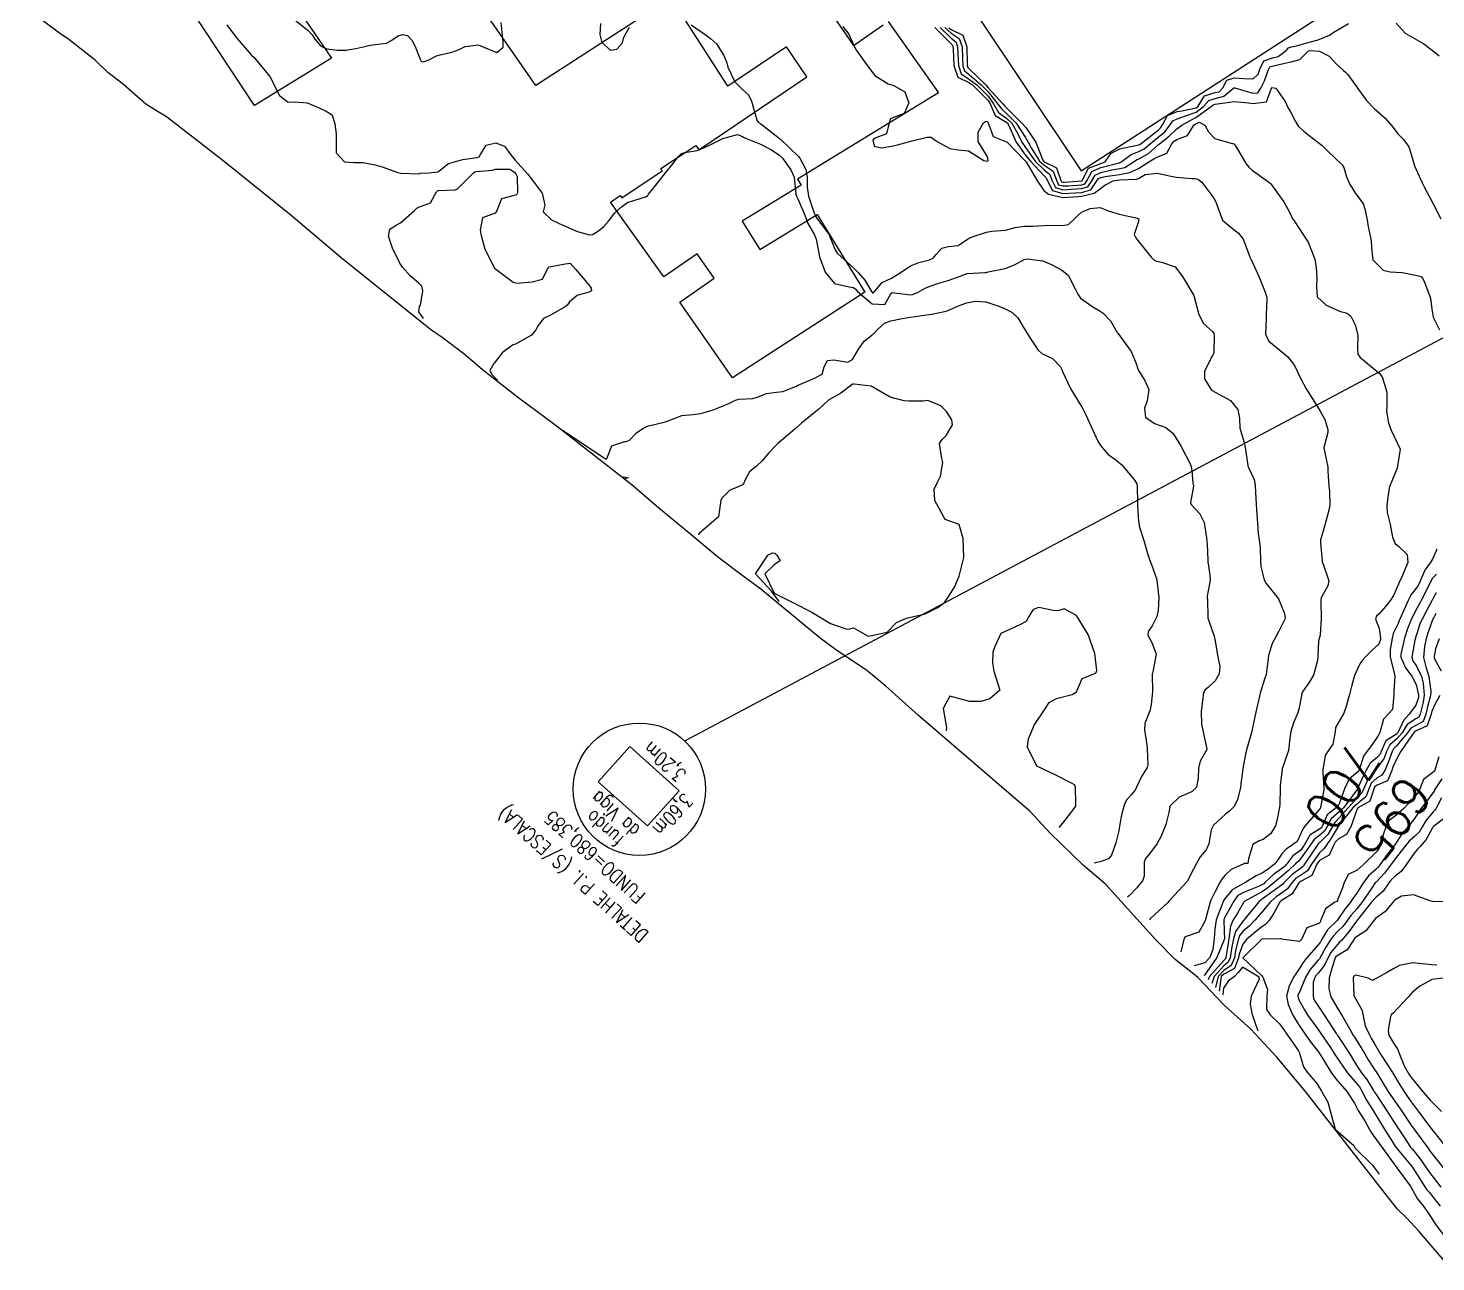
# Model space of a CAD drawing. Header units: metres. Extents: x 298520 to 308411, y 7433745 to 7450750.
# Drawn here: x 300784.4 to 300933.3, y 7443748.2 to 7443878.6 of the extents above; entities that cross this region are included whole.
import ezdxf
from ezdxf.enums import TextEntityAlignment as Align

# ---------------------------------------------------------------- set-up
doc = ezdxf.new("R2010")
doc.units = ezdxf.units.M
doc.header["$LTSCALE"] = 10
doc.linetypes.add('CONTINUO', pattern=[0])
doc.linetypes.add('TRACEJADO', pattern=[8.7, 8, -0.7])
for name, color, linetype in [('Area', 45, 'Continuous'), ('Cotas', 45, 'Continuous'), ('Curvas de Nivel 1m', 11, 'Continuous'), ('Curvas de Nivel 5m', 15, 'Continuous'), ('Edificações', 30, 'Continuous'), ('TEXTO', 45, 'Continuous')]:
    doc.layers.add(name, color=color, linetype=linetype)
doc.styles.add('ROMANS', font='romans', dxfattribs={"height": 0.2})
doc.styles.add('Style-STANDARD', font='STANDARD.shx')

msp = doc.modelspace()

# ---------------------------------------------------------------- linework, layer by layer
at = {"layer": 'Area'}
msp.add_polyline3d([(300934.26, 7443748.16, 692.36), (300931.54, 7443751.36, 692.41), (300930.16, 7443752.85, 692.64), (300929.24, 7443753.72, 692.86), (300927.93, 7443755.4, 693.04), (300919.51, 7443766.19, 693.46), (300916.47, 7443769.8, 693.98), (300913.71, 7443772.78, 694.95), (300910.89, 7443775.31, 695.51), (300908.12, 7443778.22, 702.35), (300907.68, 7443778.6, 703.33), (300905.73, 7443780.14, 702.16), (300903.69, 7443782.2, 704.16), (300898.37, 7443788.1, 704.83), (300896, 7443790.13, 705.98), (300892.51, 7443793.49, 705.01), (300890.4, 7443795.79, 704.93), (300878.59, 7443805.95, 705.02), (300875.13, 7443809.06, 705.11), (300873.08, 7443810.75, 705.01), (300869.93, 7443812.83, 705.03), (300868.19, 7443814.13, 704.97), (300861.9, 7443819.31, 704.99), (300859.09, 7443821.4, 705.05), (300857.28, 7443822.77, 704.92), (300854.1, 7443825.4, 705.06), (300851.1, 7443827.88, 705.41), (300848.31, 7443830.29, 705.65), (300840.12, 7443836.69, 704.76), (300836.32, 7443839.51, 704.79), (300832.48, 7443842.5, 705.15), (300831.44, 7443843.39, 705.1), (300830.5, 7443844.2, 705.14), (300828.21, 7443845.93, 705.1), (300826.96, 7443846.76, 705.1), (300817.51, 7443854.36, 704.54), (300812.22, 7443858.84, 704.11), (300805, 7443864.66, 704.32), (300799.06, 7443869.26, 704.32), (300798, 7443869.89, 704.31), (300796.86, 7443870.59, 704.32), (300794.51, 7443872.68, 704.27), (300792.84, 7443873.96, 704.25), (300791.51, 7443875.27, 704.28), (300788.72, 7443877.44, 704.33), (300787.75, 7443878.11, 704.31), (300784.42, 7443880.59, 711.2)], dxfattribs=at)
at = {"layer": 'Curvas de Nivel 1m', "flags": 128}
for points, elevation in [([(300812.61, 7443879.51), (300814.02, 7443878.4), (300814.46, 7443877.93), (300814.74, 7443877.49), (300815.32, 7443876.79), (300816, 7443876.45), (300817.15, 7443876.31), (300818, 7443876.31), (300819.06, 7443876.49), (300820.01, 7443876.72), (300820.58, 7443876.84), (300822.01, 7443877.02), (300822.33, 7443877.07), (300822.88, 7443877.39), (300823.55, 7443877.85), (300824.02, 7443877.98), (300824.53, 7443877.88), (300824.99, 7443877.37), (300825.34, 7443876.7), (300825.87, 7443875.35), (300825.99, 7443875.16), (300826.26, 7443875.08), (300826.86, 7443875.34), (300827.61, 7443875.72), (300828, 7443875.84), (300829.22, 7443876.09), (300830, 7443876.4), (300830.62, 7443876.69), (300832.01, 7443876.87), (300832.62, 7443876.65), (300834, 7443876.08), (300834.64, 7443876.62), (300834.66, 7443877.25), (300834.6, 7443877.83), (300834.43, 7443879.25)], 703), ([(300805.43, 7443879), (300806.02, 7443878.17), (300806.49, 7443877.59), (300808, 7443875.81), (300808.12, 7443875.7), (300808.27, 7443875.57), (300809.96, 7443873.54), (300810.99, 7443871.53), (300811.93, 7443870.83), (300812.61, 7443870.84), (300813.93, 7443870.75), (300815.2, 7443870.21), (300815.92, 7443869.86), (300816.56, 7443869.46), (300816.84, 7443868.52), (300817, 7443867.46), (300816.99, 7443866.35), (300817, 7443865.46), (300817.86, 7443864.49), (300818.86, 7443864.43), (300819.86, 7443864.43), (300821.07, 7443864.2), (300821.85, 7443863.97), (300823.52, 7443863.38), (300823.84, 7443863.31), (300825.71, 7443863.22), (300825.84, 7443863.28), (300825.89, 7443863.3), (300826.8, 7443863.34), (300827.74, 7443863.44), (300827.85, 7443863.52), (300828.86, 7443864.32), (300829.86, 7443864.61), (300830.4, 7443864.76), (300831.87, 7443864.98), (300832.11, 7443865.04), (300832.27, 7443865.28), (300832.87, 7443866.28), (300833.89, 7443866.52), (300834.8, 7443866.16), (300835.46, 7443865.24), (300835.87, 7443864.73), (300837.23, 7443863.22), (300837.84, 7443862.46), (300838.76, 7443861.2), (300839.07, 7443859.93), (300838.87, 7443859.2), (300839.78, 7443858.37), (300840.58, 7443857.98), (300841.78, 7443857.44), (300842.53, 7443857.15), (300843.77, 7443856.8), (300844.09, 7443856.81), (300844.64, 7443857.13), (300845.28, 7443857.63), (300845.78, 7443858.23), (300846.47, 7443859.11), (300847.15, 7443859.75), (300847.81, 7443860.19), (300848.46, 7443860.43), (300849.82, 7443860.85), (300849.94, 7443860.95), (300850.04, 7443861.07), (300850.64, 7443861.87), (300851.59, 7443863.04), (300851.85, 7443863.37), (300852.58, 7443864.31), (300853.17, 7443865.03), (300853.52, 7443865.37), (300853.87, 7443865.49), (300855.17, 7443865.71), (300855.88, 7443865.98), (300856.56, 7443866.31), (300857.89, 7443866.97), (300859.45, 7443867.41), (300859.9, 7443867.21), (300860.07, 7443867.12), (300860.47, 7443866.94), (300861.88, 7443866.36), (300862.96, 7443865.82), (300863.87, 7443865.22), (300864.19, 7443864.9), (300865.08, 7443863.66), (300865.42, 7443862.88), (300865.61, 7443861.09), (300865.67, 7443860.88), (300865.82, 7443860.6), (300866.55, 7443858.87), (300866.89, 7443857.97), (300867.54, 7443856.85), (300867.77, 7443856.33), (300868.04, 7443854.85), (300868.12, 7443854.47), (300868.7, 7443852.84), (300869.71, 7443851.62), (300871.23, 7443851.29), (300871.71, 7443851.2), (300871.93, 7443851.03), (300872.12, 7443850.8), (300873.68, 7443849.49), (300875.02, 7443849.43), (300875.7, 7443850.61), (300875.78, 7443850.68), (300877.7, 7443850.44), (300877.95, 7443850.47), (300878.54, 7443850.72), (300879.29, 7443851.13), (300879.71, 7443851.32), (300880.74, 7443851.67), (300881.72, 7443851.94), (300883.66, 7443852.66), (300883.72, 7443852.68), (300885.58, 7443852.79), (300885.72, 7443852.81), (300885.95, 7443852.86), (300887.73, 7443853.22), (300888.73, 7443853.6), (300889.74, 7443854.16), (300890.08, 7443854.25), (300891.74, 7443854.02), (300892.77, 7443853.59), (300893.73, 7443853.06), (300894.39, 7443852.53), (300895.16, 7443851.07), (300895.41, 7443850.52), (300895.7, 7443850.1), (300897.01, 7443849.18), (300897.68, 7443848.78), (300898.1, 7443848.49), (300898.88, 7443847.69), (300899.58, 7443846.47), (300899.65, 7443846.38), (300901.05, 7443844.46), (300901.61, 7443843.19), (300901.78, 7443842.62), (300901.85, 7443842.45), (300902.52, 7443841.36), (300902.92, 7443840.43), (300902.75, 7443839.24), (300902.47, 7443838.44), (300902.6, 7443837.49), (300903.54, 7443836.84), (300904.72, 7443836.41), (300905.52, 7443835.77), (300906.34, 7443834.39), (300907.32, 7443832.55), (300907.38, 7443832.38), (300907.48, 7443831.85), (300907.6, 7443830.51), (300907.62, 7443830.38), (300907.65, 7443830.19), (300907.44, 7443829.03), (300907.35, 7443828.47), (300907.35, 7443828.38), (300907.43, 7443828.24), (300908.33, 7443827.28), (300908.8, 7443826.36), (300909.03, 7443824.72), (300909.06, 7443824.35), (300909.09, 7443824.07), (300909.18, 7443822.35), (300909.19, 7443822.19), (300909.35, 7443821.03), (300909.43, 7443820.35), (300909.43, 7443820.26), (300909.33, 7443819.69), (300909.11, 7443818.56), (300909.12, 7443818.35), (300909.13, 7443818.17), (300909.17, 7443816.35), (300909.18, 7443816.24), (300909.29, 7443815.96), (300909.85, 7443814.34), (300909.97, 7443813.63), (300910.21, 7443812.34), (300910.44, 7443811.13), (300910.37, 7443810.34), (300909.94, 7443809.61), (300909.2, 7443808.92), (300908.9, 7443808.66), (300908.73, 7443808.36), (300908.65, 7443807.82), (300908.47, 7443806.37), (300908.51, 7443805.02), (300908.64, 7443804.37), (300909.07, 7443802.41), (300909.07, 7443802.36), (300908.37, 7443801.11), (300908.18, 7443800.37), (300908.15, 7443799.3), (300907.96, 7443798.37), (300907.53, 7443797.91), (300907.07, 7443797.7), (300906.16, 7443797.29), (300905.2, 7443796.4), (300905.16, 7443796.29), (300905.05, 7443795.69), (300904.73, 7443794.4), (300904.23, 7443793.19), (300903.81, 7443792.42), (300902.99, 7443791.3), (300902.59, 7443790.83), (300902.44, 7443790.44), (300902.44, 7443788.96), (300902.27, 7443788.44), (300901.67, 7443787.72), (300900.94, 7443786.95), (300900.67, 7443786.72)], 704), ([(300844.95, 7443879.13), (300844.88, 7443877.99), (300845.08, 7443877.12), (300846, 7443876.33), (300846.69, 7443876.42), (300847.27, 7443877.1), (300847.43, 7443877.68), (300848.03, 7443878.74)], 703), ([(300854.55, 7443879.01), (300856.02, 7443877.97), (300856.58, 7443877.56), (300857.22, 7443876.98), (300857.99, 7443875.74), (300858.29, 7443874.97), (300858.43, 7443874.51), (300859.17, 7443872.96), (300859.96, 7443872.16), (300860.61, 7443871.6), (300860.92, 7443870.94), (300861.3, 7443869.56), (300861.47, 7443868.93), (300861.67, 7443868.68), (300861.91, 7443868.51), (300863.54, 7443867.26), (300863.89, 7443866.97), (300863.98, 7443866.9), (300865.87, 7443865.06), (300866.02, 7443864.88), (300866.66, 7443863.68), (300866.79, 7443862.87), (300866.79, 7443861.83), (300866.93, 7443860.86), (300867.56, 7443859.09), (300867.65, 7443858.85), (300867.69, 7443858.75), (300867.79, 7443858.6), (300869.08, 7443856.84), (300869.75, 7443855.21), (300869.96, 7443854.83), (300871.73, 7443853.25), (300871.96, 7443853.04), (300872.19, 7443852.8), (300872.9, 7443851.98), (300873.59, 7443850.78), (300873.7, 7443850.66), (300873.82, 7443850.66), (300873.91, 7443850.78), (300874.74, 7443851.74), (300875.72, 7443852.2), (300876.65, 7443852.75), (300877.73, 7443853.51), (300878.6, 7443853.85), (300879.74, 7443854.13), (300880.13, 7443854.31), (300880.45, 7443854.7), (300881.06, 7443855.39), (300881.76, 7443855.55), (300882.78, 7443855.65), (300883.77, 7443856.31), (300883.96, 7443856.46), (300884.48, 7443856.65), (300885.46, 7443856.96), (300885.78, 7443857.07), (300886.32, 7443857.18), (300887.78, 7443857.29), (300888.81, 7443857.57), (300889.78, 7443857.69), (300890.66, 7443857.7), (300891.78, 7443857.77), (300893.04, 7443857.8), (300893.79, 7443857.76), (300894.44, 7443857.88), (300895.16, 7443858.53), (300895.45, 7443858.87), (300895.8, 7443859.19), (300896.74, 7443859.57), (300897.8, 7443859.68), (300898.65, 7443859.33), (300899.8, 7443858.96), (300901.72, 7443858.53), (300901.79, 7443858.5), (300901.83, 7443858.49), (300901.87, 7443858.45), (300901.79, 7443858.08), (300901.4, 7443856.83), (300901.56, 7443856.45), (300901.77, 7443856.17), (300903.19, 7443854.43), (300903.47, 7443854.15), (300903.74, 7443854.01), (300904.28, 7443853.88), (300905.73, 7443853.4), (300906.48, 7443852.39), (300907.7, 7443850.38), (300908.24, 7443848.37), (300908.7, 7443847.4), (300909.66, 7443846.57), (300909.81, 7443846.35), (300909.85, 7443846.15), (300909.82, 7443844.35), (300909.77, 7443844.2), (300909.62, 7443843.95), (300908.83, 7443842.36), (300908.81, 7443841.57), (300909.58, 7443840.35), (300911.57, 7443839.27), (300912.34, 7443838.32), (300912.51, 7443837.35), (300912.57, 7443836.32), (300913, 7443834.82), (300913.14, 7443834.31), (300913.4, 7443832.39), (300913.42, 7443832.31), (300913.48, 7443832.18), (300914.06, 7443830.89), (300914.17, 7443830.3), (300914.22, 7443829.53), (300914.29, 7443828.3), (300914.34, 7443827.21), (300914.42, 7443826.29), (300914.51, 7443825.18), (300914.64, 7443824.29), (300914.72, 7443823.63), (300914.75, 7443822.29), (300914.79, 7443821.72), (300915.13, 7443820.28), (300915.34, 7443819.9), (300916.65, 7443818.27), (300917.3, 7443816.72), (300917.35, 7443816.26), (300917.35, 7443816.21), (300917.29, 7443816.06), (300916.68, 7443814.86), (300916.35, 7443814.27), (300915.98, 7443813.55), (300915.6, 7443812.28), (300915.55, 7443811.97), (300915.33, 7443810.28), (300915.32, 7443810.18), (300915.22, 7443809.88), (300914.81, 7443808.67), (300914.7, 7443808.29), (300914.56, 7443807.67), (300914.25, 7443806.29), (300913.99, 7443805.13), (300913.83, 7443804.3), (300913.69, 7443803.76), (300913.25, 7443802.31), (300913.12, 7443801.68), (300912.91, 7443800.5), (300912.89, 7443800.31), (300912.68, 7443798.71), (300912.62, 7443798.31), (300912.32, 7443797.05), (300911.96, 7443796.32), (300911.5, 7443795.87), (300911.04, 7443795.51), (300909.79, 7443794.35), (300909.54, 7443793.84), (300909.29, 7443792.36), (300909, 7443791.72), (300908.37, 7443790.99), (300908.01, 7443790.37), (300907.66, 7443789.69), (300906.98, 7443788.38), (300906.95, 7443788.34), (300905.14, 7443786.4), (300905.04, 7443786.29), (300904.93, 7443786.17), (300903.09, 7443784.43), (300903, 7443784.34)], 703), ([(300870.59, 7443878.82), (300871.21, 7443878), (300871.74, 7443876.8), (300872.01, 7443876.29), (300873.09, 7443874.79), (300873.97, 7443873.65), (300875.38, 7443872.77), (300875.96, 7443872.59), (300877.12, 7443871.91), (300877.57, 7443870.74), (300877.06, 7443869.61), (300875.92, 7443869.18), (300875.61, 7443869.07), (300875.5, 7443868.76), (300875.21, 7443867.46), (300873.89, 7443866.96), (300873.73, 7443866.78), (300873.88, 7443866.17), (300874.68, 7443865.97), (300875.88, 7443866.21), (300876.34, 7443866.3), (300877.89, 7443866.73), (300879.48, 7443867.13), (300879.9, 7443867.13), (300880.48, 7443866.7), (300881.88, 7443865.92), (300882.77, 7443865.79), (300883.88, 7443865.67), (300885.48, 7443864.64), (300885.86, 7443864.56), (300885.95, 7443864.64), (300885.87, 7443865.03), (300884.88, 7443866.65), (300884.9, 7443867.65), (300885.46, 7443868.64), (300885.75, 7443868.8), (300885.91, 7443868.73), (300885.94, 7443868.66), (300885.94, 7443868.64), (300886.47, 7443867.2), (300887.89, 7443866.63), (300887.92, 7443866.61), (300889.86, 7443864.61), (300889.88, 7443864.59), (300889.95, 7443864.5), (300891.1, 7443862.58), (300891.83, 7443861.47), (300892.34, 7443861.07), (300893.83, 7443860.75), (300895.49, 7443860.85), (300895.82, 7443860.87), (300897.15, 7443861.18), (300897.83, 7443861.67), (300898.28, 7443862.05), (300899.15, 7443862.48), (300899.84, 7443862.6), (300901.62, 7443862.68), (300901.85, 7443862.74), (300902.56, 7443863.15), (300903.85, 7443863.32), (300905.26, 7443863), (300905.85, 7443862.88), (300907.48, 7443862.75), (300907.85, 7443862.73), (300908.13, 7443862.66), (300908.55, 7443862.37), (300909.82, 7443860.67), (300909.99, 7443860.35), (300910.09, 7443860.07), (300910.72, 7443858.34), (300911.78, 7443857.44), (300912.43, 7443856.97), (300912.92, 7443856.31), (300913.61, 7443854.44), (300913.65, 7443854.3), (300913.69, 7443854.25), (300913.74, 7443854.16), (300914.62, 7443852.29), (300915.25, 7443850.73), (300915.38, 7443850.28), (300915.4, 7443850), (300915.36, 7443848.28), (300915.33, 7443847.94), (300915.29, 7443846.29), (300915.64, 7443845.55), (300917.19, 7443844.26), (300917.62, 7443843.88), (300918.34, 7443842.98), (300918.71, 7443842.24), (300918.96, 7443841.61), (300919.59, 7443840.48), (300919.75, 7443840.23), (300920.08, 7443839.72), (300921.01, 7443838.22), (300921.54, 7443837.24), (300921.87, 7443836.21), (300921.86, 7443835.87), (300921.51, 7443834.54), (300921.43, 7443834.29), (300921.43, 7443834.21), (300921.5, 7443833.92), (300921.85, 7443832.21), (300921.88, 7443831.8), (300921.97, 7443830.2), (300922.04, 7443829.62), (300922.08, 7443828.2), (300921.96, 7443827.67), (300921.59, 7443826.21), (300921.56, 7443826.06), (300921.4, 7443825.59), (300921.09, 7443824.51), (300921.09, 7443824.21), (300921.27, 7443822.3), (300921.28, 7443822.21), (300921.36, 7443821.96), (300921.96, 7443820.2), (300921.88, 7443819.66), (300921.32, 7443818.72), (300921.15, 7443818.38), (300921.13, 7443818.21), (300921.14, 7443818.04), (300921.16, 7443816.21), (300921.04, 7443814.44), (300920.98, 7443814.21), (300920.89, 7443813.84), (300920.81, 7443812.22), (300920.77, 7443811.75), (300920.34, 7443810.22), (300919.94, 7443809.5), (300919.2, 7443808.43), (300919.12, 7443808.31), (300919.1, 7443808.24), (300918.8, 7443806.62), (300918.68, 7443806.24), (300918.24, 7443805.17), (300917.97, 7443804.25), (300917.86, 7443803.54), (300917.7, 7443802.25), (300917.56, 7443801.81), (300917.11, 7443800.51), (300917.05, 7443800.32), (300917.04, 7443800.26), (300916.82, 7443798.52), (300916.81, 7443798.26), (300916.79, 7443796.52), (300916.77, 7443796.26), (300916.48, 7443794.82), (300916.32, 7443794.27), (300915.84, 7443793.45), (300915.01, 7443792.84), (300914.61, 7443792.68), (300913.93, 7443792.3), (300913.46, 7443790.78), (300913.4, 7443790.3), (300913.01, 7443790.28), (300912.98, 7443790.27), (300911.65, 7443789.65), (300910.96, 7443789.01), (300910.67, 7443788.62), (300910.49, 7443788.34), (300909.94, 7443787.34), (300909.47, 7443786.35), (300908.93, 7443784.37), (300908.92, 7443784.36), (300908.91, 7443784.23), (300908.22, 7443783.04), (300906.89, 7443782.56), (300906.76, 7443782.51), (300906.67, 7443782.38), (300906.32, 7443780.93)], 702), ([(300880.31, 7443878.71), (300882.02, 7443876.99), (300882.17, 7443876.84), (300882.22, 7443876.69), (300882.23, 7443876.46), (300882.32, 7443874.68), (300882.75, 7443873.46), (300883.96, 7443872.86), (300884.3, 7443872.66), (300885.94, 7443870.99), (300886.15, 7443870.64), (300886.7, 7443869.4), (300887.91, 7443868.67), (300888, 7443868.61), (300888.09, 7443868.43), (300888.91, 7443866.6), (300889.87, 7443865.26), (300890.42, 7443864.58), (300891.85, 7443863.04), (300892.08, 7443862.8), (300892.18, 7443862.56), (300892.75, 7443861.48), (300893.83, 7443861.15), (300895.13, 7443861.22), (300895.82, 7443861.27), (300896.79, 7443861.55), (300897.45, 7443862.5), (300897.6, 7443862.75), (300897.85, 7443862.85), (300898.3, 7443862.95), (300899.85, 7443863.18), (300900.94, 7443863.37), (300901.86, 7443863.8), (300902.84, 7443864.44), (300903.46, 7443864.83), (300903.87, 7443865.03), (300904.85, 7443865.44), (300905.37, 7443866.41), (300905.6, 7443866.7), (300905.9, 7443866.88), (300907.01, 7443867.28), (300907.69, 7443868.38), (300907.82, 7443868.48), (300907.91, 7443868.53), (300908.25, 7443868.71), (300908.85, 7443868.37), (300909.24, 7443867.69), (300909.9, 7443866.96), (300911.76, 7443866.46), (300911.89, 7443866.43), (300911.96, 7443866.39), (300912.01, 7443866.33), (300912.2, 7443866.01), (300913.24, 7443864.31), (300913.51, 7443863.95), (300913.86, 7443863.61), (300915.73, 7443862.28), (300915.84, 7443862.17), (300917.2, 7443860.27), (300917.8, 7443859.18), (300918.1, 7443858.56), (300918.29, 7443858.25), (300918.9, 7443857.36), (300919.64, 7443856.23), (300919.77, 7443856), (300920.48, 7443854.22), (300920.62, 7443853.34), (300920.71, 7443852.22), (300920.67, 7443851.26), (300920.75, 7443850.22), (300921.68, 7443849.34), (300923.19, 7443848.68), (300923.68, 7443848.56), (300923.96, 7443848.47), (300924.29, 7443848.18), (300924.76, 7443847.27), (300925.04, 7443846.17), (300925.02, 7443844.79), (300925.05, 7443844.17), (300925.27, 7443843.82), (300925.62, 7443843.53), (300927.31, 7443842.14), (300927.6, 7443841.76), (300928.09, 7443840.13), (300928.1, 7443838.67), (300928.07, 7443838.13), (300928.28, 7443836.87), (300928.57, 7443836.12), (300929.5, 7443834.11), (300929.19, 7443832.12), (300928.69, 7443830.91), (300928.39, 7443830.13), (300928.25, 7443829.33), (300928.11, 7443828.13), (300928.15, 7443827.41), (300928.44, 7443826.13), (300928.71, 7443824.81), (300928.97, 7443824.12), (300929.38, 7443823.81), (300930.25, 7443822.98), (300930.32, 7443822.11), (300929.6, 7443820.37), (300929.45, 7443820.12), (300929.42, 7443820.04), (300929.34, 7443819.82), (300928.81, 7443818.64), (300928.48, 7443818.13), (300927.97, 7443817.47), (300927.3, 7443816.7), (300927, 7443816.44), (300926.92, 7443816.14), (300927.28, 7443815.13), (300927.43, 7443814.14), (300927.42, 7443813.98), (300927.26, 7443813.5), (300926.56, 7443812.84), (300925.86, 7443812.15), (300925.55, 7443811.84), (300925.24, 7443811.41), (300924.69, 7443810.17), (300924.36, 7443809.02), (300924.17, 7443808.18), (300923.77, 7443806.78), (300923.54, 7443806.18), (300923.17, 7443805.53), (300922.67, 7443804.68), (300922.63, 7443804.2), (300922.41, 7443802.92), (300921.89, 7443802.2), (300921.6, 7443801.72), (300921.35, 7443800.21), (300921.35, 7443799.96), (300921.46, 7443798.21), (300921.42, 7443797.86), (300921.1, 7443796.21), (300921.09, 7443796.18), (300921.05, 7443796.12), (300919.42, 7443794.23), (300919.27, 7443794), (300919.02, 7443793.47), (300918.63, 7443792.63), (300918.12, 7443792.25), (300917.46, 7443791.8), (300916.99, 7443791.31), (300916.59, 7443790.67), (300916.26, 7443790.27), (300915.57, 7443789.68), (300914.97, 7443789.31), (300914.27, 7443788.98), (300913.19, 7443788.31), (300912.95, 7443788.19), (300911.75, 7443787.52), (300910.93, 7443786.51), (300910.84, 7443786.33), (300910.77, 7443786.17), (300910.07, 7443784.34), (300909.91, 7443783.33), (300909.86, 7443782.35), (300909.7, 7443781.18), (300909.39, 7443780.35), (300908.86, 7443779.79), (300907.74, 7443779.48)], 701), ([(300881.36, 7443878.7), (300882.03, 7443878.11), (300882.89, 7443877.54), (300883.19, 7443876.67), (300883.24, 7443875.43), (300883.26, 7443874.67), (300883.45, 7443874.14), (300883.97, 7443873.72), (300885.22, 7443872.65), (300885.95, 7443871.9), (300886.98, 7443870.62), (300887.38, 7443870.07), (300887.92, 7443869.59), (300888.9, 7443868.6), (300889.9, 7443867.07), (300890.17, 7443866.59), (300890.5, 7443865.97), (300891.36, 7443864.58), (300891.86, 7443864.15), (300892.81, 7443863.52), (300893.17, 7443862.55), (300893.38, 7443862.09), (300893.84, 7443861.95), (300894.39, 7443861.98), (300895.84, 7443862.07), (300896.18, 7443862.18), (300896.38, 7443862.51), (300896.89, 7443863.47), (300897.86, 7443863.89), (300899.8, 7443864.4), (300899.86, 7443864.42), (300899.9, 7443864.43), (300899.97, 7443864.47), (300901.05, 7443865.28), (300901.88, 7443865.6), (300902.45, 7443865.88), (300903.1, 7443866.43), (300903.9, 7443867.09), (300904.63, 7443867.68), (300905.19, 7443868.41), (300905.48, 7443868.84), (300905.92, 7443869.07), (300906.92, 7443869.39), (300907.93, 7443869.76), (300908.72, 7443870.37), (300909.29, 7443871.01), (300909.95, 7443871.22), (300910.85, 7443871.44), (300911.93, 7443872.33), (300911.95, 7443872.35), (300911.96, 7443872.35), (300911.98, 7443872.35), (300912.04, 7443872.33), (300913.95, 7443871.76), (300914.45, 7443871.8), (300914.79, 7443872.29), (300915.17, 7443873.09), (300915.6, 7443874.28), (300915.73, 7443874.54), (300915.99, 7443874.64), (300917.32, 7443874.94), (300918, 7443875.1), (300918.91, 7443875.34), (300919.83, 7443876.23), (300920.01, 7443876.29), (300920.97, 7443876.22), (300922.01, 7443875.68), (300922.71, 7443874.92), (300923.5, 7443874.19), (300923.76, 7443873.96), (300923.98, 7443873.73), (300925.1, 7443872.17), (300925.95, 7443871), (300926.78, 7443870.15), (300927.92, 7443869.14), (300928.4, 7443868.61), (300928.76, 7443868.13), (300929.26, 7443867.47), (300929.9, 7443866.84), (300930.44, 7443866.1), (300930.68, 7443865.3), (300931.04, 7443864.1), (300931.85, 7443862.3), (300931.95, 7443862.09), (300932.06, 7443861.87), (300933, 7443860.08), (300933.8, 7443858.47)], 699), ([(300881.78, 7443878.69), (300882.03, 7443878.51), (300883.25, 7443877.89), (300883.68, 7443876.67), (300883.73, 7443874.92), (300883.73, 7443874.66), (300883.8, 7443874.48), (300883.98, 7443874.3), (300885.68, 7443872.64), (300885.96, 7443872.35), (300887.53, 7443870.62), (300887.72, 7443870.4), (300887.93, 7443870.19), (300889.5, 7443868.59), (300889.91, 7443868.12), (300890.99, 7443866.58), (300891.69, 7443864.75), (300891.79, 7443864.57), (300891.86, 7443864.52), (300893.18, 7443863.88), (300893.63, 7443862.54), (300893.69, 7443862.39), (300893.84, 7443862.35), (300894.02, 7443862.36), (300895.84, 7443862.48), (300895.87, 7443862.49), (300895.88, 7443862.52), (300896.54, 7443863.83), (300897.86, 7443864.32), (300898.33, 7443864.49), (300898.95, 7443865.41), (300899.88, 7443865.88), (300900.35, 7443866), (300901.89, 7443866.31), (300901.99, 7443866.35), (300902.11, 7443866.45), (300903.91, 7443867.87), (300904.21, 7443868.12), (300904.39, 7443868.42), (300904.91, 7443869.42), (300905.93, 7443869.82), (300906.42, 7443869.9), (300907.93, 7443870.22), (300908.14, 7443870.38), (300908.83, 7443871.49), (300909.96, 7443871.83), (300910.38, 7443871.92), (300910.75, 7443872.34), (300911.17, 7443873.14), (300911.97, 7443873.4), (300912.98, 7443873.32), (300913.97, 7443873.3), (300914.51, 7443873.77), (300914.69, 7443874.29), (300915.09, 7443875.2), (300916, 7443875.51), (300916.62, 7443875.66), (300917.45, 7443876.27), (300917.72, 7443876.56), (300918.02, 7443876.67), (300918.56, 7443876.79), (300920.02, 7443877.2), (300920.84, 7443877.4), (300922.03, 7443877.92), (300922.44, 7443878.2), (300924.04, 7443879.13)], 698), ([(300929.08, 7443879.16), (300930.03, 7443878.11), (300932.02, 7443876.97), (300933.22, 7443876.07), (300933.64, 7443875.71)], 698), ([(300847.33, 7443831.19), (300847.39, 7443831.16), (300847.46, 7443831.2), (300847.91, 7443831.09), (300847.62, 7443831.01), (300847.6, 7443830.99), (300847.61, 7443830.97)], 706), ([(300933.35, 7443820.9), (300932.95, 7443820.47), (300932.73, 7443820.08), (300932.28, 7443819.13), (300931.73, 7443818.09), (300931.58, 7443817.81), (300931.31, 7443817.32), (300930.68, 7443816.1), (300930.28, 7443815.1), (300929.99, 7443814.11), (300929.57, 7443812.44), (300929.58, 7443812.11), (300930.09, 7443810.97), (300930.74, 7443810.1), (300931.21, 7443809.23), (300931.46, 7443808.09), (300931.45, 7443807.83), (300931.18, 7443807.04), (300930.46, 7443806.1), (300929.85, 7443805.43), (300929.27, 7443804.12), (300929.14, 7443803.97), (300928.01, 7443803.26), (300927.51, 7443802.14), (300927.41, 7443801.85), (300927.12, 7443801.53), (300926.36, 7443800.9), (300925.91, 7443800.15), (300925.64, 7443799.61), (300925.08, 7443798.35), (300925.02, 7443798.22), (300924.99, 7443798.16), (300924.86, 7443797.96), (300923.51, 7443796.18), (300923.05, 7443795.74), (300922.21, 7443795.03), (300921.78, 7443794.2), (300921.52, 7443793.71), (300921.02, 7443793.28), (300920.41, 7443792.83), (300920, 7443792.23), (300918.99, 7443790.78), (300918.72, 7443790.51), (300918.45, 7443790.25), (300917.69, 7443789.54), (300916.96, 7443788.92), (300916.6, 7443788.62), (300916.19, 7443788.27), (300915.52, 7443787.7), (300914.94, 7443787.32), (300913.08, 7443786.31), (300912.93, 7443786.17), (300912.26, 7443784.97), (300911.84, 7443784.32), (300911.56, 7443783.67), (300911.38, 7443782.33), (300911.32, 7443781.88), (300911.07, 7443780.33), (300911.01, 7443780.18), (300910.86, 7443780.03), (300909.35, 7443778.35), (300909.2, 7443777.99)], 699), ([(300933.33, 7443818.93), (300933.02, 7443818.37), (300932.86, 7443818.07), (300932.32, 7443817.07), (300931.8, 7443816.08), (300931.64, 7443815.73), (300931.27, 7443814.57), (300931.15, 7443814.21), (300931.12, 7443814.09), (300931.07, 7443813.9), (300930.76, 7443812.1), (300930.86, 7443811.72), (300931.23, 7443811.17), (300931.76, 7443810.08), (300931.93, 7443809.37), (300932.04, 7443808.08), (300931.93, 7443807.34), (300931.62, 7443806.09), (300931.48, 7443805.77), (300931.17, 7443805.58), (300930.27, 7443804.99), (300929.72, 7443804.11), (300929.14, 7443803.43), (300928.41, 7443802.84), (300928.08, 7443802.13), (300927.82, 7443801.43), (300927.11, 7443800.44), (300926.97, 7443800.28), (300926.84, 7443800.14), (300926.08, 7443799.16), (300925.64, 7443798.15), (300925.47, 7443797.76), (300925.06, 7443797.34), (300924.01, 7443796.18), (300923.04, 7443795.09), (300922.6, 7443794.63), (300922.35, 7443794.2), (300921.86, 7443793.36), (300921.01, 7443792.51), (300920.85, 7443792.37), (300920.74, 7443792.21), (300920.2, 7443791.43), (300919.41, 7443790.23), (300919.24, 7443789.98), (300918.98, 7443789.77), (300918.09, 7443789.12), (300917.22, 7443788.26), (300917.09, 7443788.12), (300916.95, 7443788), (300915.96, 7443787.25), (300914.94, 7443786.54), (300914.61, 7443786.28), (300913.22, 7443784.61), (300912.98, 7443784.31), (300912.95, 7443784.27), (300912.91, 7443784.24), (300912.1, 7443783.11), (300911.88, 7443782.32), (300911.72, 7443781.47), (300911.53, 7443780.32), (300911.33, 7443779.85), (300910.85, 7443779.45), (300909.84, 7443778.35), (300909.59, 7443777.59)], 698), ([(300933.3, 7443816.75), (300933.06, 7443816.31), (300932.94, 7443816.07), (300932.5, 7443814.85), (300932.28, 7443814.08), (300932.1, 7443813.23), (300931.99, 7443812.08), (300932.22, 7443811.09), (300932.55, 7443810.08), (300932.76, 7443808.51), (300932.72, 7443808.07), (300932.4, 7443806.86), (300932.22, 7443806.08), (300931.93, 7443805.31), (300931.16, 7443804.9), (300930.65, 7443804.6), (300930.29, 7443804.1), (300929.13, 7443802.74), (300928.82, 7443802.43), (300928.67, 7443802.12), (300928.26, 7443800.98), (300927.88, 7443800.13), (300927.58, 7443799.65), (300927.09, 7443799.35), (300926.45, 7443798.78), (300926.2, 7443798.15), (300925.89, 7443797.33), (300925.06, 7443796.67), (300924.52, 7443796.17), (300923.03, 7443794.3), (300922.99, 7443794.24), (300922.95, 7443794.19), (300922.23, 7443792.98), (300921.7, 7443792.2), (300921.4, 7443791.8), (300921, 7443791.43), (300920.13, 7443790.22), (300919.7, 7443789.5), (300918.96, 7443789.03), (300918.47, 7443788.73), (300918.07, 7443788.25), (300917.6, 7443787.6), (300916.94, 7443787.12), (300916.42, 7443786.79), (300915.84, 7443786.27), (300915.43, 7443785.78), (300914.92, 7443785.17), (300914.15, 7443784.29), (300913.55, 7443783.66), (300912.9, 7443783.12), (300912.54, 7443782.66), (300912.42, 7443782.31), (300912.11, 7443781.07), (300911.98, 7443780.32), (300911.66, 7443779.51), (300910.85, 7443778.98), (300910.26, 7443778.34), (300909.98, 7443777.19)], 697), ([(300933.65, 7443814.06), (300933.25, 7443813), (300933.11, 7443812.21), (300933.11, 7443812.07), (300933.24, 7443811.72), (300933.84, 7443810.67)], 696), ([(300933.71, 7443808.06), (300933.18, 7443807.11), (300932.85, 7443806.4), (300932.79, 7443806.07), (300932.38, 7443804.85), (300931.15, 7443804.27), (300931.03, 7443804.2), (300930.94, 7443804.09), (300930.38, 7443803.35), (300929.56, 7443802.11), (300929.11, 7443801.31), (300928.75, 7443800.48), (300928.65, 7443800.12), (300928.19, 7443799.03), (300927.08, 7443798.59), (300926.81, 7443798.41), (300926.72, 7443798.14), (300926.31, 7443796.9), (300925.05, 7443796.18), (300925.03, 7443796.16), (300924.97, 7443796.08), (300924.29, 7443794.17), (300923.85, 7443793.35), (300923.01, 7443792.89), (300922.65, 7443792.55), (300922.48, 7443792.2), (300922.01, 7443791.18), (300920.99, 7443790.61), (300920.69, 7443790.21), (300920.17, 7443789.01), (300918.96, 7443788.39), (300918.86, 7443788.33), (300918.79, 7443788.24), (300918.11, 7443787.08), (300916.93, 7443786.34), (300916.88, 7443786.32), (300916.83, 7443786.26), (300916.17, 7443785.02), (300915.66, 7443784.27), (300915.31, 7443783.87), (300914.9, 7443783.58), (300914.17, 7443783.01), (300913.29, 7443782.3), (300912.88, 7443781.76), (300912.49, 7443780.69), (300912.43, 7443780.31), (300911.98, 7443779.18), (300910.85, 7443778.6), (300910.6, 7443778.33), (300910.37, 7443776.79)], 696), ([(300933.92, 7443799.23), (300933.16, 7443798.07), (300933.13, 7443798.01), (300933.07, 7443797.91), (300932.29, 7443796.84), (300931.71, 7443796.08), (300931.44, 7443795.69), (300931.04, 7443795.04), (300930.3, 7443794.1), (300929.7, 7443793.43), (300929.01, 7443792.38), (300928.92, 7443792.21), (300928.84, 7443792.12), (300928.02, 7443791.1), (300927.38, 7443790.14), (300927.21, 7443789.91), (300926.98, 7443789.69), (300926.15, 7443788.97), (300925.58, 7443788.16), (300924.94, 7443787.16), (300924.52, 7443786.59), (300924.22, 7443786.18), (300923.66, 7443785.45), (300922.91, 7443784.35), (300922.85, 7443784.25), (300922.78, 7443784.19), (300921.84, 7443783.26), (300921.19, 7443782.21), (300921.08, 7443782.01), (300920.88, 7443781.71), (300919.58, 7443780.23), (300919.27, 7443779.82), (300918.85, 7443779.14), (300918.48, 7443778.61), (300918.25, 7443778.25), (300917.76, 7443777.32), (300917.51, 7443776.25), (300917.67, 7443775.38), (300918.18, 7443774.25), (300918.78, 7443773.26), (300919.48, 7443772.23), (300920.01, 7443771.47), (300920.75, 7443770.55), (300920.99, 7443770.21), (300921.41, 7443769.53), (300922.22, 7443768.2), (300922.71, 7443767.53), (300923.86, 7443766.18), (300924.68, 7443764.95), (300924.94, 7443764.43), (300925.09, 7443764.16), (300925.82, 7443762.99), (300926.26, 7443762.15), (300926.4, 7443761.9), (300926.64, 7443761.6), (300927.69, 7443760.13), (300928.61, 7443758.86), (300929.18, 7443758.11), (300930.57, 7443756.21), (300930.63, 7443756.1), (300931.32, 7443754.85), (300931.93, 7443754.08), (300932.54, 7443753.23), (300933.27, 7443752.06), (300934.51, 7443750.45)], 694), ([(300933.88, 7443797.24), (300933.27, 7443796.07), (300933.19, 7443795.93), (300933.05, 7443795.78), (300932.25, 7443794.87), (300931.81, 7443794.08), (300931.51, 7443793.6), (300931.02, 7443793.16), (300930.45, 7443792.66), (300930.01, 7443792.1), (300928.99, 7443790.78), (300928.69, 7443790.41), (300928.49, 7443790.12), (300927.85, 7443789.25), (300926.96, 7443788.33), (300926.86, 7443788.23), (300926.8, 7443788.14), (300926.56, 7443787.76), (300925.47, 7443786.16), (300924.93, 7443785.5), (300924.29, 7443784.8), (300923.86, 7443784.18), (300923.46, 7443783.63), (300922.9, 7443783.08), (300922.45, 7443782.63), (300922.13, 7443782.2), (300921.65, 7443781.43), (300920.97, 7443780.21), (300920.93, 7443780.14), (300920.86, 7443780.06), (300919.99, 7443779.08), (300919.51, 7443778.23), (300918.82, 7443776.61), (300918.69, 7443776.36), (300918.68, 7443776.24), (300918.81, 7443775.88), (300919.39, 7443774.82), (300919.76, 7443774.23), (300920.77, 7443772.83), (300921.21, 7443772.21), (300922.13, 7443770.82), (300922.54, 7443770.19), (300922.74, 7443769.87), (300923.9, 7443768.18), (300924.71, 7443767.23), (300925.2, 7443766.66), (300925.49, 7443766.16), (300925.89, 7443765.36), (300926.67, 7443764.16), (300926.69, 7443764.14), (300926.71, 7443764.11), (300927.9, 7443762.13), (300928.63, 7443760.95), (300928.95, 7443760.44), (300929.2, 7443760.11), (300930.61, 7443758.42), (300930.75, 7443758.24), (300930.85, 7443758.1), (300931.35, 7443757.33), (300932.13, 7443756.08), (300932.31, 7443755.82), (300932.57, 7443755.51), (300933.76, 7443754.06)], 693), ([(300934.1, 7443795), (300933.03, 7443794.19), (300932.97, 7443794.14), (300932.93, 7443794.07), (300932.26, 7443792.83), (300931.62, 7443792.08), (300931.31, 7443791.77), (300931, 7443791.39), (300930.1, 7443790.1), (300929.62, 7443789.46), (300928.97, 7443788.96), (300928.54, 7443788.54), (300928.24, 7443788.13), (300927.7, 7443787.38), (300926.94, 7443786.68), (300926.44, 7443786.15), (300924.91, 7443784.19), (300924.05, 7443783.03), (300923.33, 7443782.19), (300923.11, 7443781.96), (300922.88, 7443781.73), (300922.18, 7443780.89), (300921.83, 7443780.2), (300921.53, 7443779.53), (300920.84, 7443778.7), (300920.61, 7443778.44), (300920.48, 7443778.22), (300920.33, 7443777.72), (300920.3, 7443776.22), (300920.43, 7443775.84), (300920.8, 7443775.26), (300921.52, 7443774.2), (300922.76, 7443772.32), (300922.85, 7443772.19), (300923, 7443771.95), (300924.14, 7443770.18), (300924.73, 7443769.23), (300925.13, 7443768.57), (300925.44, 7443768.16), (300925.99, 7443767.44), (300926.69, 7443766.29), (300926.78, 7443766.14), (300926.96, 7443765.87), (300928.1, 7443764.13), (300928.66, 7443763.25), (300929.41, 7443762.11), (300929.9, 7443761.37), (300930.62, 7443760.29), (300930.7, 7443760.18), (300930.77, 7443760.1), (300931.61, 7443759.08), (300932.29, 7443758.07), (300932.6, 7443757.62), (300933.8, 7443756.06)], 692), ([(300934.74, 7443786.24), (300932.93, 7443786.26), (300932.68, 7443786.33), (300930.94, 7443786.96), (300929.67, 7443786.84), (300928.94, 7443786.4), (300928.8, 7443786.26), (300928.69, 7443786.12), (300927.88, 7443785.18), (300926.92, 7443784.46), (300926.65, 7443784.14), (300925.89, 7443783.16), (300924.89, 7443782.53), (300924.69, 7443782.36), (300924.57, 7443782.17), (300923.9, 7443781.15), (300922.87, 7443780.53), (300922.69, 7443780.37), (300922.61, 7443780.19), (300922.2, 7443778.84), (300922, 7443778.2), (300921.97, 7443777.05), (300922.19, 7443776.2), (300922.8, 7443775.1), (300923.39, 7443774.18), (300924.19, 7443772.76), (300924.52, 7443772.17), (300924.76, 7443771.8), (300925.39, 7443770.8), (300925.77, 7443770.15), (300926.13, 7443769.54), (300926.72, 7443768.61), (300927.03, 7443768.14), (300927.56, 7443767.28), (300928.29, 7443766.12), (300928.69, 7443765.52), (300929.27, 7443764.7), (300929.68, 7443764.1), (300930.65, 7443762.65), (300931.05, 7443762.09), (300931.73, 7443761.18), (300932.53, 7443760.07), (300932.56, 7443760.01), (300932.62, 7443759.94), (300934.11, 7443758.05)], 691), ([(300934.65, 7443778.24), (300933.14, 7443778.07), (300932.88, 7443778.02), (300932.83, 7443778), (300931.59, 7443777.32), (300930.82, 7443776.67), (300930.32, 7443776.1), (300928.8, 7443774.49), (300928.6, 7443774.32), (300928.49, 7443774.12), (300928.23, 7443772.66), (300928.32, 7443772.12), (300928.76, 7443771.34), (300929.26, 7443770.62), (300929.45, 7443770.11), (300929.93, 7443768.89), (300930.38, 7443768.09), (300930.51, 7443767.89), (300930.71, 7443767.61), (300931.99, 7443766.08), (300932.68, 7443765.27), (300933.88, 7443764.06)], 689)]:
    msp.add_lwpolyline(points, dxfattribs=dict(at, elevation=elevation))
at = {"layer": 'Curvas de Nivel 5m', "flags": 128}
for points, elevation in [([(300880.88, 7443878.7), (300882.02, 7443877.6), (300882.53, 7443877.19), (300882.71, 7443876.68), (300882.74, 7443875.94), (300882.79, 7443874.68), (300883.1, 7443873.8), (300883.97, 7443873.23), (300884.76, 7443872.65), (300885.94, 7443871.44), (300886.52, 7443870.63), (300887.04, 7443869.74), (300887.92, 7443869.08), (300888.44, 7443868.6), (300889.1, 7443867.39), (300889.5, 7443866.59), (300889.88, 7443866.01), (300890.92, 7443864.58), (300891.85, 7443863.65), (300892.45, 7443863.16), (300892.69, 7443862.56), (300893.07, 7443861.78), (300893.83, 7443861.55), (300894.76, 7443861.6), (300895.83, 7443861.67), (300896.48, 7443861.86), (300896.91, 7443862.51), (300897.25, 7443863.11), (300897.85, 7443863.37), (300899.02, 7443863.65), (300899.86, 7443863.8), (300900.4, 7443863.92), (300901.28, 7443864.46), (300901.62, 7443864.7), (300901.87, 7443864.81), (300902.91, 7443865.4), (300903.89, 7443866.26), (300903.97, 7443866.34), (300904.08, 7443866.42), (300905.08, 7443867.23), (300905.91, 7443867.98), (300906.13, 7443868.18), (300906.41, 7443868.39), (300907.38, 7443868.92), (300907.92, 7443869.19), (300909.53, 7443870.36), (300909.75, 7443870.54), (300909.94, 7443870.6), (300911.46, 7443870.81), (300911.94, 7443870.89), (300913.48, 7443870.76), (300913.94, 7443870.67), (300915.37, 7443870.86), (300915.92, 7443872.28), (300915.93, 7443872.31), (300915.96, 7443872.36), (300916.38, 7443872.28), (300917.34, 7443870.87), (300917.62, 7443870.26), (300917.93, 7443869.78), (300918.44, 7443868.78), (300918.78, 7443868.25), (300919.37, 7443867.7), (300919.9, 7443867.28), (300921.25, 7443866.22), (300921.88, 7443865.64), (300923.38, 7443864.19), (300923.57, 7443863.89), (300923.85, 7443862.92), (300924.16, 7443862.18), (300924.76, 7443861.24), (300925.54, 7443860.16), (300925.63, 7443859.98), (300925.81, 7443859.4), (300926.05, 7443858.16), (300926.1, 7443857.85), (300926.46, 7443856.15), (300926.5, 7443855.41), (300926.63, 7443854.15), (300927.73, 7443853.05), (300928.47, 7443852.87), (300929.73, 7443852.81), (300931.33, 7443852.49), (300931.73, 7443852.36), (300931.93, 7443852.09), (300932.14, 7443851.66), (300932.72, 7443850.08), (300932.85, 7443848.91), (300933, 7443848.08), (300933.66, 7443846.72)], 700), ([(300826.23, 7443847.92), (300825.73, 7443848.65), (300825.82, 7443849.2), (300825.92, 7443849.35), (300826.17, 7443850.87), (300826.05, 7443851.35), (300825.71, 7443851.69), (300824.81, 7443852.46), (300823.99, 7443853.38), (300823.73, 7443853.78), (300822.96, 7443855.39), (300822.52, 7443856.63), (300822.67, 7443857.39), (300823.35, 7443857.81), (300823.78, 7443858.06), (300825.29, 7443859.36), (300825.54, 7443859.61), (300825.8, 7443859.74), (300826.97, 7443860.17), (300827.6, 7443861.33), (300827.72, 7443861.44), (300827.82, 7443861.46), (300829.59, 7443861.55), (300829.83, 7443861.66), (300831.47, 7443863.29), (300831.67, 7443863.46), (300831.85, 7443863.5), (300833.48, 7443863.63), (300833.85, 7443863.73), (300835.35, 7443863.74), (300835.85, 7443863.4), (300836, 7443863.23), (300836.13, 7443862.94), (300836.18, 7443861.23), (300836.05, 7443861), (300835.82, 7443860.93), (300834.49, 7443860.58), (300833.95, 7443859.26), (300833.79, 7443859.09), (300832.47, 7443858.59), (300832.23, 7443857.28), (300832.34, 7443856.7), (300832.73, 7443855.27), (300833.72, 7443853.26), (300835.71, 7443851.78), (300836.14, 7443851.67), (300837.71, 7443851.83), (300838.81, 7443852.1), (300839.33, 7443853.19), (300839.52, 7443853.4), (300839.73, 7443853.44), (300841.2, 7443853.7), (300841.73, 7443853.79), (300842.32, 7443853.15), (300843.71, 7443851.49), (300843.95, 7443851.14), (300843.99, 7443850.85), (300843.7, 7443850.71), (300842.47, 7443850.37), (300841.68, 7443849.69), (300841.45, 7443849.39), (300841.2, 7443849.17), (300839.66, 7443848.29), (300838.92, 7443847.94), (300838.37, 7443847.2), (300838.11, 7443846.74), (300837.64, 7443846.18), (300835.97, 7443845.23), (300835.72, 7443845.16), (300835.63, 7443845.12), (300834.55, 7443844.32), (300833.74, 7443843.26), (300833.68, 7443843.18), (300833.25, 7443842.44), (300833.5, 7443841.98), (300834.08, 7443841.38)], 705), ([(300840.94, 7443836.11), (300845.55, 7443833.05), (300845.63, 7443833.12), (300846.16, 7443834.45), (300847.51, 7443834.92), (300847.66, 7443834.94), (300848.03, 7443835.08), (300848.77, 7443835.83), (300849.53, 7443836.37), (300850.01, 7443836.59), (300851.53, 7443836.94), (300851.91, 7443837.04), (300853.54, 7443837.68), (300854.76, 7443837.79), (300855.54, 7443837.87), (300856.86, 7443838.29), (300857.55, 7443838.55), (300857.85, 7443838.67), (300858.51, 7443838.96), (300859.21, 7443839.31), (300859.56, 7443839.4), (300861.01, 7443839.49), (300861.56, 7443839.63), (300862.49, 7443839.99), (300863.57, 7443840.14), (300864.24, 7443840.22), (300865.58, 7443840.73), (300865.68, 7443840.78), (300865.84, 7443840.88), (300867.59, 7443841.62), (300868.4, 7443842.04), (300868.61, 7443842.84), (300868.96, 7443843.49), (300869.61, 7443843.57), (300871.09, 7443843.33), (300871.61, 7443843.59), (300872.3, 7443844.8), (300872.86, 7443845.57), (300873.64, 7443846.17), (300873.97, 7443846.45), (300874.25, 7443846.77), (300874.98, 7443847.45), (300875.66, 7443847.68), (300876.86, 7443847.94), (300877.67, 7443848.09), (300878.25, 7443848.14), (300879.67, 7443848.35), (300879.97, 7443848.41), (300881.34, 7443848.69), (300881.61, 7443848.76), (300881.67, 7443848.78), (300883, 7443849.35), (300883.69, 7443849.6), (300884.56, 7443849.78), (300885.69, 7443849.69), (300887.06, 7443849.25), (300887.68, 7443849.01), (300888.44, 7443848.61), (300889.07, 7443848), (300889.66, 7443847.07), (300889.93, 7443846.59), (300890.38, 7443845.84), (300891.22, 7443844.57), (300891.62, 7443844.24), (300892.76, 7443843.7), (300893.61, 7443842.82), (300893.73, 7443842.54), (300893.8, 7443842.34), (300894.64, 7443840.53), (300895.56, 7443839.03), (300895.9, 7443838.52), (300896.23, 7443837.83), (300896.82, 7443836.51), (300897.51, 7443835.04), (300897.82, 7443834.5), (300898.6, 7443833.59), (300899.49, 7443832.94), (300900.09, 7443832.46), (300901.47, 7443830.79), (300901.66, 7443830.45), (300901.71, 7443830.2), (300901.72, 7443828.45), (300901.74, 7443828.14), (300901.84, 7443826.45), (300901.96, 7443825.88), (300902.42, 7443824.44), (300902.83, 7443822.97), (300903, 7443822.43), (300903.35, 7443821.51), (300903.64, 7443820.72), (300903.73, 7443820.42), (300903.83, 7443819.93), (300903.98, 7443818.42), (300903.93, 7443817.05), (300903.78, 7443816.42), (300903.28, 7443815.43), (300902.87, 7443814.84), (300902.84, 7443814.43), (300903.26, 7443813.66), (300903.72, 7443812.42), (300903.37, 7443810.57), (300903.31, 7443810.43), (300903.3, 7443810.35), (300903.31, 7443808.43), (300903.18, 7443807.12), (300903.07, 7443806.53), (300903.04, 7443806.43), (300902.52, 7443805.08), (300902.48, 7443804.44), (300902.71, 7443802.85), (300902.76, 7443802.43), (300902.82, 7443800.72), (300902.75, 7443800.43), (300902.12, 7443799.41), (300901.66, 7443798.44), (300901.49, 7443798.03), (300901.06, 7443797.54), (300900.55, 7443796.96), (300900.31, 7443796.46), (300900.05, 7443795.45), (300899.88, 7443794.46), (300899.75, 7443793.74), (300899.45, 7443792.47), (300898.99, 7443791.18), (300898.68, 7443790.79), (300897.89, 7443790.49), (300897.16, 7443790.32)], 705), ([(300863.85, 7443817.99), (300863.03, 7443819.09), (300861.34, 7443820.93), (300862.64, 7443822.91), (300863.12, 7443823.15), (300863.37, 7443823.12), (300863.6, 7443822.9), (300863.94, 7443822.31), (300863.35, 7443821.9), (300862.34, 7443820.92), (300863.31, 7443818.9), (300865.3, 7443817.88), (300867.29, 7443816.86), (300869.28, 7443815.66), (300871.01, 7443815.07), (300871.28, 7443815.1), (300871.7, 7443815.23), (300872.44, 7443814.79), (300873.27, 7443814.35), (300873.64, 7443814.4), (300875.27, 7443814.76), (300876.26, 7443815.78), (300877.29, 7443816.24), (300879.29, 7443816.71), (300880.63, 7443817.36), (300881.31, 7443817.9), (300881.87, 7443818.68), (300882.41, 7443819.59), (300882.87, 7443820.67), (300883.36, 7443822.66), (300883.29, 7443824.66), (300882.88, 7443826.14), (300881.41, 7443826.69), (300880.31, 7443828.7), (300880.25, 7443829.9), (300880.63, 7443830.7), (300880.91, 7443831.26), (300881.14, 7443832.69), (300881.06, 7443833.13), (300880.8, 7443834.7), (300881.09, 7443835.13), (300881.52, 7443835.57), (300882.17, 7443836.68), (300882.09, 7443837.23), (300881.55, 7443838.09), (300880.95, 7443838.7), (300879.56, 7443839.25), (300879.08, 7443839.19), (300877.56, 7443839.18), (300877.06, 7443839.24), (300875.57, 7443839.62), (300873.58, 7443840.78), (300871.76, 7443840.98), (300871.58, 7443841), (300871.47, 7443840.92), (300871.37, 7443840.81), (300870.35, 7443840.05), (300869.56, 7443839.59), (300869.08, 7443839.32), (300868.57, 7443838.84), (300868.05, 7443838.34), (300867.54, 7443837.96), (300866.19, 7443836.87), (300865.53, 7443836.27), (300864.78, 7443835.63), (300863.9, 7443834.9), (300863.7, 7443834.71), (300863.51, 7443834.54), (300862.72, 7443833.68), (300862.09, 7443832.92), (300861.48, 7443832.35), (300860.71, 7443831.7), (300860.28, 7443830.94), (300860.03, 7443830.37), (300859.45, 7443830.11), (300858.64, 7443829.76), (300857.8, 7443828.97), (300857.68, 7443828.71), (300857.41, 7443826.97), (300855.39, 7443825.2), (300855.3, 7443825.09), (300855.31, 7443825.06)], 705), ([(300933.38, 7443823.53), (300932.95, 7443822.49), (300932.69, 7443822.08), (300932.13, 7443821.31), (300931.61, 7443820.09), (300931.53, 7443819.9), (300931.34, 7443819.6), (300930.68, 7443818.75), (300930.36, 7443818.1), (300929.63, 7443816.45), (300929.47, 7443816.12), (300929.41, 7443816), (300929.29, 7443815.69), (300928.78, 7443814.62), (300928.67, 7443814.13), (300928.45, 7443812.93), (300928.46, 7443812.13), (300928.89, 7443810.46), (300928.96, 7443810.12), (300928.85, 7443808.47), (300928.83, 7443808.12), (300928.71, 7443806.59), (300928.27, 7443806.13), (300927.74, 7443805.56), (300927.35, 7443804.14), (300927.28, 7443804), (300927.14, 7443803.76), (300926.5, 7443802.77), (300925.99, 7443802.15), (300925.65, 7443801.63), (300925.17, 7443800.16), (300925.15, 7443800.11), (300925.1, 7443800.04), (300924.1, 7443799.17), (300923.62, 7443798.18), (300923.06, 7443796.59), (300922.93, 7443796.32), (300922.75, 7443796.19), (300921.81, 7443795.44), (300921.25, 7443794.21), (300921.18, 7443794.06), (300921.03, 7443793.95), (300919.96, 7443793.28), (300919.38, 7443792.23), (300919, 7443791.71), (300918.15, 7443791.09), (300917.53, 7443790.25), (300917.28, 7443789.96), (300916.98, 7443789.73), (300916.11, 7443789.12), (300915.22, 7443788.28), (300915.08, 7443788.15), (300914.95, 7443788.07), (300914.52, 7443787.86), (300912.94, 7443787.23), (300912.36, 7443786.89), (300911.92, 7443786.32), (300911.57, 7443785.68), (300910.91, 7443784.48), (300910.87, 7443784.33), (300910.89, 7443783.13), (300910.92, 7443782.33), (300910.91, 7443782.3), (300910.88, 7443782.14), (300910.14, 7443780.34), (300908.84, 7443778.49), (300908.76, 7443778.44)], 700), ([(300893.46, 7443794.1), (300893.84, 7443794.54), (300895.05, 7443796.11), (300895.22, 7443796.35), (300895.23, 7443796.52), (300895.17, 7443798.42), (300895.16, 7443798.52), (300895.07, 7443798.62), (300894.84, 7443798.76), (300893.09, 7443799.62), (300891.1, 7443800.57), (300890.12, 7443802.58), (300890.22, 7443803.49), (300890.66, 7443804.57), (300890.82, 7443804.91), (300891.16, 7443805.44), (300891.61, 7443806.12), (300891.89, 7443806.56), (300892.41, 7443807.33), (300893.18, 7443807.75), (300894.83, 7443808.17), (300895.19, 7443808.39), (300895.27, 7443808.44), (300895.33, 7443808.52), (300895.88, 7443809.85), (300897.22, 7443810.38), (300897.31, 7443810.41), (300897.38, 7443810.5), (300897.43, 7443810.7), (300897.24, 7443812.5), (300896.52, 7443814.51), (300895.29, 7443816.52), (300893.97, 7443817.21), (300893.3, 7443817.03), (300892.81, 7443817.04), (300891.3, 7443817.36), (300890.72, 7443817.16), (300890.36, 7443816.58), (300889.97, 7443815.9), (300889.28, 7443815.53), (300887.27, 7443814.62), (300886.65, 7443813.23), (300886.43, 7443812.63), (300886.39, 7443811.47), (300886.54, 7443810.63), (300887.19, 7443808.62), (300886.12, 7443807.69), (300885.18, 7443807.43), (300883.96, 7443807.44), (300883.18, 7443807.64), (300881.89, 7443807.98), (300881.17, 7443806.69), (300881.53, 7443804.69), (300881.51, 7443804.32)], 705), ([(300933.61, 7443801.58), (300933.14, 7443800.07), (300933.13, 7443800.05), (300933.1, 7443800.02), (300932, 7443799.17), (300931.55, 7443798.09), (300931.4, 7443797.76), (300931.07, 7443797.36), (300929.89, 7443796.11), (300929.05, 7443795.36), (300928.34, 7443794.83), (300928, 7443794.13), (300927.75, 7443793.41), (300927.39, 7443792.14), (300927.26, 7443791.87), (300927, 7443791.53), (300925.59, 7443790.16), (300925.29, 7443789.85), (300924.97, 7443789.59), (300924.01, 7443789.14), (300923.56, 7443788.18), (300923.4, 7443787.73), (300922.94, 7443786.5), (300922.84, 7443786.28), (300922.62, 7443786.19), (300921.63, 7443785.5), (300921.1, 7443784.21), (300921.04, 7443784.08), (300920.91, 7443783.96), (300919.65, 7443783.48), (300919.07, 7443782.24), (300918.88, 7443782.04), (300917.18, 7443782.26), (300916.88, 7443782.32), (300916.82, 7443782.32), (300914.88, 7443782.3), (300912.86, 7443780.31), (300914.84, 7443778.46), (300915, 7443778.28), (300915.5, 7443776.96), (300915.4, 7443776.28), (300915.38, 7443774.86), (300915.76, 7443774.28), (300916.78, 7443773.29), (300917.54, 7443772.25), (300918.75, 7443770.47), (300918.84, 7443770.34), (300918.88, 7443770.24), (300919.28, 7443768.79), (300919.69, 7443768.23), (300920.71, 7443767.02), (300921.18, 7443766.21), (300921.85, 7443765.03), (300922.64, 7443762.19), (300924.63, 7443760.47), (300924.72, 7443760.26), (300924.76, 7443760.17), (300926.61, 7443758.35), (300926.77, 7443758.14), (300927.3, 7443757.42)], 695), ([(300933.39, 7443779.53), (300932.86, 7443779.57), (300931.18, 7443779.76), (300930.86, 7443779.78), (300929.46, 7443779.5), (300928.85, 7443779.19), (300928.19, 7443778.78), (300926.97, 7443778.14), (300926.88, 7443778.09), (300926.83, 7443778.07), (300926.61, 7443777.92), (300926.14, 7443778.15), (300924.84, 7443778.49), (300924.63, 7443778.38), (300924.53, 7443778.17), (300924.61, 7443776.38), (300924.68, 7443776.17), (300924.81, 7443775.95), (300925.46, 7443774.82), (300925.59, 7443774.16), (300925.82, 7443773.11), (300926.26, 7443772.15), (300926.44, 7443771.83), (300926.75, 7443771.27), (300927.43, 7443770.13), (300928.71, 7443768.17), (300928.74, 7443768.12), (300929.47, 7443766.88), (300929.96, 7443766.1), (300930.26, 7443765.67), (300930.68, 7443765.09), (300931.42, 7443764.08), (300932.65, 7443762.43), (300932.93, 7443762.07), (300934.28, 7443760.4)], 690), ([(300914.49, 7443772.57), (300913.91, 7443774.3), (300913.68, 7443775.42), (300913.8, 7443776.3), (300914.64, 7443778.09), (300914.62, 7443778.28), (300912.85, 7443779.34), (300912.38, 7443778.77), (300912.01, 7443778.32), (300911.33, 7443777.83), (300910.82, 7443777.1), (300910.76, 7443776.39)], 695)]:
    msp.add_lwpolyline(points, dxfattribs=dict(at, elevation=elevation))
at = {"layer": 'Edificações'}
for points in [[(300870.53, 7443923.98), (300860.58, 7443917.55), (300862.2, 7443915.04), (300861.66, 7443914.69), (300895.78, 7443863.54), (300924.03, 7443881.83), (300890.37, 7443933.27), (300890.01, 7443933.01), (300883.35, 7443943.46), (300865.36, 7443931.78)], [(300797.92, 7443886.29), (300813.96, 7443896.74), (300821.03, 7443886.15), (300812.9, 7443880.74), (300816.49, 7443875.46), (300808.35, 7443870.47)]]:
    msp.add_lwpolyline(points, close=True, dxfattribs=at)
for points in [[(300852.66, 7443882.02), (300838.11, 7443872.59), (300833.12, 7443879.75)], [(300875.36, 7443879.36), (300880.7, 7443871.79), (300865.78, 7443862.66), (300866.16, 7443862.05), (300859.94, 7443858.24), (300861.79, 7443855.22), (300867.86, 7443858.93), (300872.9, 7443850.71), (300858.89, 7443841.66), (300853.33, 7443849.68), (300856.98, 7443852.2), (300855.18, 7443854.79), (300851.64, 7443852.33), (300845.99, 7443860.24), (300847.04, 7443860.96), (300847.22, 7443860.7), (300851.47, 7443863.56), (300851.31, 7443863.8), (300855.03, 7443866.24), (300855.33, 7443865.79), (300866.76, 7443873.5), (300864.61, 7443876.68), (300858.41, 7443872.5), (300853.51, 7443880.11)], [(300869.57, 7443879.87), (300871.7, 7443876.81), (300874.85, 7443879.01)]]:
    msp.add_lwpolyline(points, dxfattribs=at)
at = {"layer": 'TEXTO', "linetype": 'TRACEJADO', "flags": 128}
msp.add_lwpolyline([(300849.92, 7443794.26), (300844.71, 7443798.94)], dxfattribs=at)
at = {"layer": 'TEXTO', "linetype": 'CONTINUO'}
for points in [[(300853.85, 7443803.26, 0), (301060.2, 7443912.98, 0)], [(300849.92, 7443794.26, 0), (300853.26, 7443797.99, 0), (300848.05, 7443802.66, 0), (300844.71, 7443798.94, 0)]]:
    msp.add_polyline3d(points, dxfattribs=at)
msp.add_circle((300849.06, 7443798.15), 7, dxfattribs=at)

# ---------------------------------------------------------------- texts
at = {"layer": 'Cotas', "style": 'Style-STANDARD'}
for s, rotation, p in [('700', 237.1651, (300923.37, 7443798.45, 700)), ('695', 231.8727, (300928.67, 7443794.98, 695))]:
    msp.add_text(s, height=4, rotation=rotation, dxfattribs=at).set_placement(p, align=Align.MIDDLE_CENTER)
at = {"layer": 'TEXTO', "style": 'ROMANS', "width": 0.8}
for s, rotation, p in [('3,20m', 138.1006, (300854.13, 7443799.86)), ('da Viga', 138.1006, (300849.24, 7443794.01)), ('3,60m', 228.1006, (300853.77, 7443797.87)), ('DETALHE P.I. (S/ESCALA)', 138.1006, (300850.14, 7443782.93)), ('FUNDO=680,385', 138.1006, (300849.84, 7443787.05)), ('fundo', 138.1006, (300847.54, 7443793.01))]:
    msp.add_text(s, height=1.5, rotation=rotation, dxfattribs=at).set_placement(p)

doc.saveas('drawing.dxf')
